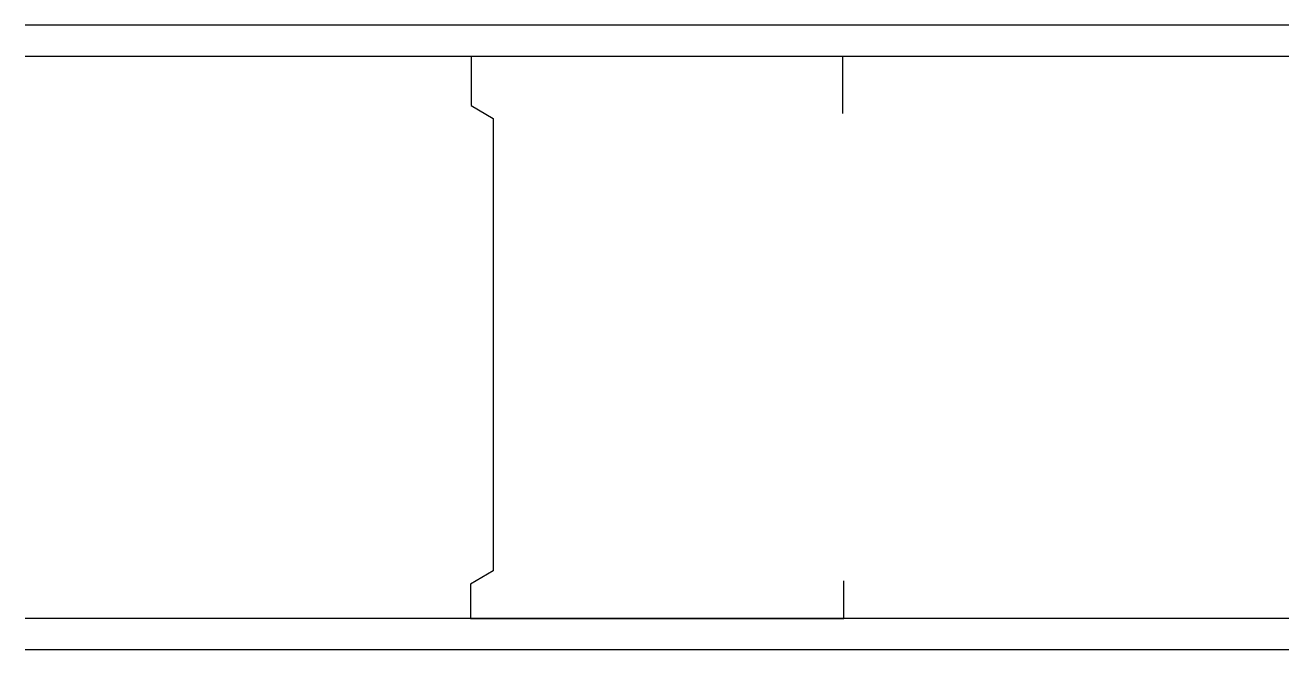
# Model space of a CAD drawing. Header units: millimetres. Extents: x -304 to 304, y -150 to 150.
import ezdxf

# ---------------------------------------------------------------- set-up
doc = ezdxf.new("R2010")
doc.units = ezdxf.units.MM

# ---------------------------------------------------------------- blocks, each defined once
blk = doc.blocks.new('*U2')
for points in [[(48, 23.695), (-48, 23.695)], [(48, 21.325), (-48, 21.325)], [(14.127, 17), (14.127, 21.325), (-14.127, 21.325), (-14.127, 17.616), (-12.461, 16.616), (-12.461, -17.72), (-14.16, -18.72), (-14.16, -21.325), (14.193, -21.325), (14.193, -18.455)], [(48, -21.325), (-48, -21.325)], [(48, -23.695), (-48, -23.695)]]:
    blk.add_lwpolyline(points)

msp = doc.modelspace()

# ---------------------------------------------------------------- block references
at = {"xscale": 6.330510141601673, "yscale": 6.330510141601673, "zscale": 6.330510141601673}
msp.add_blockref('*U2', (0, 0), dxfattribs=at)

doc.saveas('drawing.dxf')
